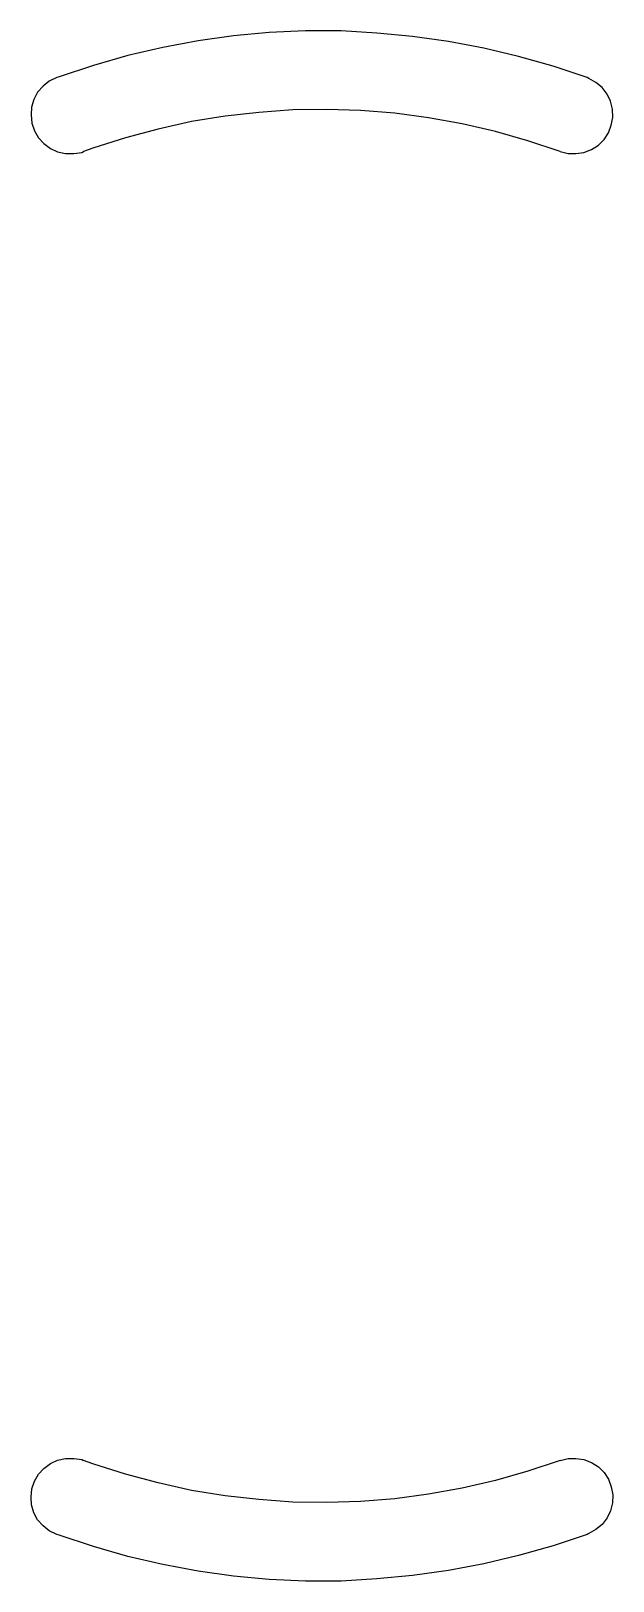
# Model space of a CAD drawing. Extents: x 17 to 77, y 0 to 158.
import ezdxf

# ---------------------------------------------------------------- set-up
doc = ezdxf.new("R2010")
doc.units = 0
doc.layers.add('test', color=7, linetype='CONTINUOUS')

msp = doc.modelspace()

# ---------------------------------------------------------------- linework, layer by layer
at = {"layer": 'test', "color": 7}
for points in [[(73.914063, 153.246755), (70.442732, 154.389758), (66.929066, 155.405758), (63.373066, 156.252419), (59.77473, 156.929753), (56.13406, 157.437755), (52.493396, 157.776422), (48.85273, 157.988086), (45.21206, 157.988086), (41.52906, 157.818755), (37.888396, 157.480089), (34.29006, 156.972086), (30.69173, 156.294753), (27.13573, 155.490425), (23.622063, 154.474419), (20.15073, 153.331425), (19.89673, 153.246755)], [(19.89673, 153.246755), (19.13473, 152.865755), (18.49973, 152.357753), (17.949396, 151.765089), (17.568396, 151.003086), (17.314396, 150.241086), (17.272063, 149.436758), (17.35673, 148.590089), (17.61073, 147.828086), (18.034063, 147.108427), (18.584396, 146.515748), (19.26173, 146.007753), (19.981396, 145.669094), (20.78573, 145.499755), (21.632396, 145.499755), (22.436732, 145.626753), (22.606063, 145.711419)], [(71.162399, 145.711419), (71.966727, 145.499755), (72.771063, 145.499755), (73.575396, 145.626753), (74.337399, 145.923084), (75.057066, 146.346427), (75.64973, 146.939091), (76.073066, 147.616422), (76.369396, 148.378425), (76.538727, 149.182753), (76.496399, 150.029422), (76.28473, 150.833758), (75.946063, 151.553425), (75.438066, 152.230758), (74.80306, 152.738753), (74.083394, 153.162089), (73.914063, 153.246755)], [(71.162399, 145.711419), (67.860396, 146.812097), (64.558394, 147.743419), (61.17173, 148.547761), (57.742732, 149.140427), (54.31373, 149.606094), (50.842399, 149.902427), (47.413396, 149.987097), (43.942063, 149.944753), (40.470727, 149.690748), (37.04173, 149.309763), (33.61273, 148.759425), (30.22606, 147.997425), (26.881727, 147.108427), (23.57973, 146.050094), (22.606063, 145.711419)], [(19.89673, 4.826089), (19.13473, 5.207089), (18.49973, 5.715115), (17.949396, 6.307755), (17.568396, 7.027422), (17.314396, 7.831782), (17.272063, 8.636089), (17.35673, 9.482755), (17.61073, 10.244782), (18.034063, 10.964422), (18.584396, 11.557089), (19.26173, 12.065115), (19.981396, 12.403755), (20.78573, 12.573089), (21.632396, 12.573089), (22.436732, 12.446089), (22.606063, 12.361449)], [(71.162399, 12.361449), (67.860396, 11.260755), (64.558394, 10.329422), (61.17173, 9.525089), (57.742732, 8.932422), (54.31373, 8.466755), (50.842399, 8.170422), (47.413396, 8.085755), (43.942063, 8.128115), (40.470727, 8.382089), (37.04173, 8.763089), (33.61273, 9.313422), (30.22606, 10.075422), (26.881727, 10.964422), (23.57973, 12.022755), (22.606063, 12.361449)], [(71.162399, 12.361449), (71.966727, 12.573089), (72.771063, 12.573089), (73.575396, 12.446089), (74.337399, 12.149755), (75.057066, 11.726422), (75.64973, 11.133755), (76.073066, 10.456422), (76.369396, 9.694422), (76.538727, 8.847755), (76.496399, 8.043422), (76.28473, 7.239062), (75.946063, 6.519422), (75.438066, 5.842089), (74.80306, 5.334089), (74.083394, 4.910755), (73.914063, 4.826089)], [(73.914063, 4.826089), (70.442732, 3.683089), (66.929066, 2.667089), (63.373066, 1.820422), (59.77473, 1.143089), (56.13406, 0.635089), (52.493396, 0.296422), (48.85273, 0.084755), (45.21206, 0.084755), (41.52906, 0.254089), (37.888396, 0.592755), (34.29006, 1.100755), (30.69173, 1.778115), (27.13573, 2.582422), (23.622063, 3.598449), (20.15073, 4.741422), (19.89673, 4.826089)]]:
    msp.add_lwpolyline(points, dxfattribs=at)

doc.saveas('drawing.dxf')
